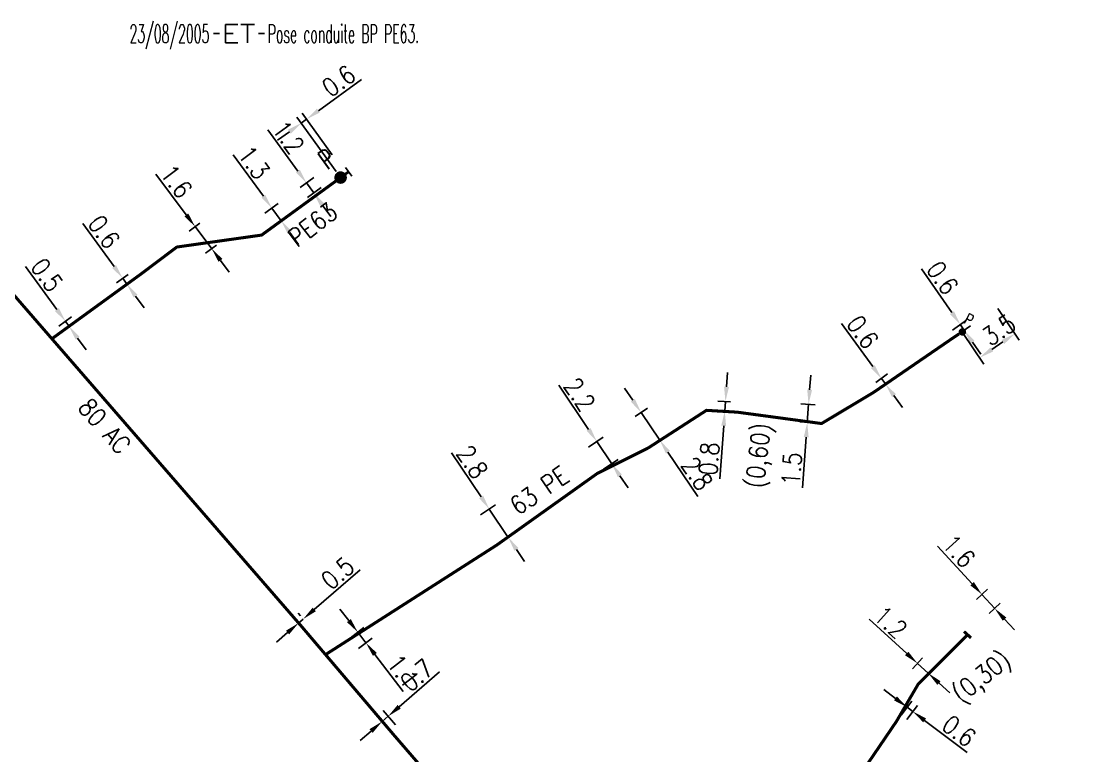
# Model space of a CAD drawing. Header units: millimetres. Extents: x 107995 to 109002, y 120994 to 122000.
# Drawn here: x 108660.1 to 108747, y 121131 to 121191.3 of the extents above; entities that cross this region are included whole.
import ezdxf
from ezdxf.enums import TextEntityAlignment as Align

# ---------------------------------------------------------------- set-up
doc = ezdxf.new("R2010")
doc.units = ezdxf.units.MM
doc.header["$PDMODE"] = 34
doc.linetypes.add('L_25_AP', pattern=[2000, 1000, 1000])
doc.linetypes.add('L_25_PE', pattern=[2000, 1000, 1000])
doc.layers.get('0').update_dxf_attribs({"linetype": 'CONTINUOUS'})
doc.layers.get('DEFPOINTS').update_dxf_attribs({"linetype": 'CONTINUOUS'})
for name, color, linetype in [('L_150', 1, 'CONTINUOUS'), ('L_300', 7, 'CONTINUOUS'), ('L_340', 7, 'CONTINUOUS'), ('L_910', 7, 'CONTINUOUS')]:
    doc.layers.add(name, color=color, linetype=linetype)
doc.styles.add('G_ROMANS', font='ROMANS.SHX', dxfattribs={"width": 0.75})
doc.styles.get("Standard").update_dxf_attribs({"font": 'romans.shx', "width": 0.85})
doc.dimstyles.get("Standard").update_dxf_attribs({"dimtxt": 1.5, "dimasz": 1.2, "dimexe": 0.625, "dimexo": 0.625, "dimgap": 0.25, "dimtad": 1, "dimdec": 1, "dimzin": 0, "dimdsep": 46, "dimtxsty": 'Standard', "dimcen": -0.5, "dimadec": 0, "dimazin": 0, "dimtfac": 1, "dimtdec": 1, "dimtmove": 0, "dimatfit": 3, "dimfxl": 0, "dimtolj": 1, "dimtzin": 0, "dimarcsym": 0})

# ---------------------------------------------------------------- blocks, each defined once
blk = doc.blocks.new('*D6')
at = {"layer": 'DEFPOINTS', "color": 0, "linetype": 'Continuous', "transparency": 16777216}
for p in [(108682.88, 121141.922), (108683.436, 121142.044), (108683.057, 121141.717)]:
    blk.add_point(p, dxfattribs=at)
at = {"layer": 'L_150', "color": 0, "linetype": 'Continuous', "lineweight": -2, "transparency": 16777216}
for p, q in [((108684.167, 121143.033), (108687.94, 121146.292)), ((108682.649, 121142.191), (108682.472, 121142.395)), ((108683.027, 121142.517), (108682.85, 121142.722)), ((108682.88, 121141.922), (108683.259, 121142.249)), ((108681.972, 121141.138), (108681.064, 121140.354))]:
    blk.add_line(p, q, dxfattribs=at)
at = {"layer": 'L_150', "color": 0, "linetype": 'Continuous', "transparency": 16777216}
for points in [[(108684.036, 121143.185), (108684.298, 121142.882), (108683.259, 121142.249)], [(108681.841, 121141.289), (108682.103, 121140.987), (108682.88, 121141.922)]]:
    blk.add_solid(points, dxfattribs=at)
at = {"layer": 'L_150', "color": 0, "linetype": 'Continuous', "transparency": 16777216, "insert": (108686.087, 121146.012), "char_height": 1.5, "attachment_point": 5, "rotation": 40.8121}
blk.add_mtext('\\A1;0.5', dxfattribs=at)
blk = doc.blocks.new('*D7')
at = {"layer": 'DEFPOINTS', "color": 0, "linetype": 'Continuous', "transparency": 16777216}
for p in [(108689.742, 121133.84), (108690.759, 121132.662), (108691.251, 121133.087)]:
    blk.add_point(p, dxfattribs=at)
at = {"layer": 'L_150', "color": 0, "linetype": 'Continuous', "lineweight": -2, "transparency": 16777216}
for p, q in [((108691.142, 121135.049), (108694.451, 121137.906)), ((108690.35, 121133.135), (108689.334, 121134.313)), ((108689.742, 121133.84), (108690.234, 121134.264)), ((108690.842, 121133.56), (108689.826, 121134.737)), ((108688.834, 121133.055), (108687.926, 121132.271))]:
    blk.add_line(p, q, dxfattribs=at)
at = {"layer": 'L_150', "color": 0, "linetype": 'Continuous', "transparency": 16777216}
for points in [[(108691.012, 121135.2), (108691.273, 121134.897), (108690.234, 121134.264)], [(108688.703, 121133.207), (108688.965, 121132.904), (108689.742, 121133.84)]]:
    blk.add_solid(points, dxfattribs=at)
at = {"layer": 'L_150', "color": 0, "linetype": 'Continuous', "transparency": 16777216, "insert": (108692.597, 121137.626), "char_height": 1.5, "attachment_point": 5, "rotation": 40.8121}
blk.add_mtext('\\A1;0.7', dxfattribs=at)
blk = doc.blocks.new('*D46')
at = {"layer": 'DEFPOINTS', "color": 0, "linetype": 'Continuous', "transparency": 16777216}
for p in [(108732.849, 121135.011), (108731.978, 121133.852), (108732.457, 121133.492)]:
    blk.add_point(p, dxfattribs=at)
at = {"layer": 'L_150', "color": 0, "linetype": 'Continuous', "lineweight": -2, "transparency": 16777216}
for p, q in [((108731.89, 121135.732), (108730.93, 121136.453)), ((108732.353, 121134.352), (108733.224, 121135.511)), ((108732.833, 121133.991), (108733.704, 121135.15)), ((108732.849, 121135.011), (108733.328, 121134.651)), ((108734.288, 121133.93), (108737.782, 121131.303))]:
    blk.add_line(p, q, dxfattribs=at)
at = {"layer": 'L_150', "color": 0, "linetype": 'Continuous', "transparency": 16777216}
for points in [[(108732.01, 121135.892), (108731.769, 121135.572), (108732.849, 121135.011)], [(108734.408, 121134.09), (108734.168, 121133.77), (108733.328, 121134.651)]]:
    blk.add_solid(points, dxfattribs=at)
at = {"layer": 'L_150', "color": 0, "linetype": 'Continuous', "transparency": 16777216, "insert": (108737.115, 121133.055), "char_height": 1.5, "attachment_point": 5, "rotation": 323.06922}
blk.add_mtext('\\A1;0.6', dxfattribs=at)
blk = doc.blocks.new('*D47')
at = {"layer": 'DEFPOINTS', "color": 0, "linetype": 'Continuous', "transparency": 16777216}
for p in [(108732.867, 121137.701), (108734.584, 121137.8), (108733.752, 121136.891)]:
    blk.add_point(p, dxfattribs=at)
at = {"layer": 'L_150', "color": 0, "linetype": 'Continuous', "lineweight": -2, "transparency": 16777216}
for p, q in [((108732.813, 121139.421), (108729.723, 121142.249)), ((108733.288, 121138.162), (108734.12, 121139.072)), ((108734.584, 121137.8), (108733.698, 121138.61)), ((108734.174, 121137.352), (108735.006, 121138.261)), ((108735.469, 121136.99), (108736.354, 121136.18))]:
    blk.add_line(p, q, dxfattribs=at)
at = {"layer": 'L_150', "color": 0, "linetype": 'Continuous', "transparency": 16777216}
for points in [[(108732.948, 121139.568), (108732.678, 121139.273), (108733.698, 121138.61)], [(108735.604, 121137.138), (108735.334, 121136.843), (108734.584, 121137.8)]]:
    blk.add_solid(points, dxfattribs=at)
at = {"layer": 'L_150', "color": 0, "linetype": 'Continuous', "transparency": 16777216, "insert": (108731.5, 121141.977), "char_height": 1.5, "attachment_point": 5, "rotation": 317.53951}
blk.add_mtext('\\A1;1.2', dxfattribs=at)
blk = doc.blocks.new('*D48')
at = {"layer": 'DEFPOINTS', "color": 0, "linetype": 'Continuous', "transparency": 16777216}
for p in [(108738.089, 121143.436), (108740.041, 121143.121), (108739.136, 121142.293)]:
    blk.add_point(p, dxfattribs=at)
at = {"layer": 'L_150', "color": 0, "linetype": 'Continuous', "lineweight": -2, "transparency": 16777216}
for p, q in [((108738.184, 121145.15), (108735.356, 121148.24)), ((108738.55, 121143.858), (108739.456, 121144.687)), ((108740.041, 121143.121), (108738.995, 121144.265)), ((108739.597, 121142.715), (108740.502, 121143.543)), ((108740.852, 121142.236), (108741.662, 121141.351))]:
    blk.add_line(p, q, dxfattribs=at)
at = {"layer": 'L_150', "color": 0, "linetype": 'Continuous', "transparency": 16777216}
for points in [[(108738.332, 121145.285), (108738.037, 121145.015), (108738.995, 121144.265)], [(108740.999, 121142.371), (108740.704, 121142.101), (108740.041, 121143.121)]]:
    blk.add_solid(points, dxfattribs=at)
at = {"layer": 'L_150', "color": 0, "linetype": 'Continuous', "transparency": 16777216, "insert": (108737.102, 121147.812), "char_height": 1.5, "attachment_point": 5, "rotation": 312.4732}
blk.add_mtext('\\A1;1.6', dxfattribs=at)
blk = doc.blocks.new('*D49')
at = {"layer": 'DEFPOINTS', "color": 0, "linetype": 'Continuous', "transparency": 16777216}
for p in [(108687.741, 121141.166), (108686.63, 121140.31), (108687.3, 121139.439)]:
    blk.add_point(p, dxfattribs=at)
at = {"layer": 'L_150', "color": 0, "linetype": 'Continuous', "lineweight": -2, "transparency": 16777216}
for p, q in [((108687.01, 121142.117), (108686.278, 121143.068)), ((108687.125, 121140.691), (108688.237, 121141.547)), ((108687.741, 121141.166), (108688.412, 121140.294)), ((108687.796, 121139.82), (108688.908, 121140.676)), ((108689.144, 121139.343), (108691.477, 121136.312))]:
    blk.add_line(p, q, dxfattribs=at)
at = {"layer": 'L_150', "color": 0, "linetype": 'Continuous', "transparency": 16777216}
for points in [[(108687.168, 121142.239), (108686.851, 121141.995), (108687.741, 121141.166)], [(108689.303, 121139.465), (108688.986, 121139.221), (108688.412, 121140.294)]]:
    blk.add_solid(points, dxfattribs=at)
at = {"layer": 'L_150', "color": 0, "linetype": 'Continuous', "transparency": 16777216, "insert": (108691.469, 121137.962), "char_height": 1.5, "attachment_point": 5, "rotation": 307.58399}
blk.add_mtext('\\A1;1.1', dxfattribs=at)
blk = doc.blocks.new('*D50')
at = {"layer": 'DEFPOINTS', "color": 0, "linetype": 'Continuous', "transparency": 16777216}
for p in [(108697.31, 121150.456), (108700.097, 121148.954), (108698.871, 121148.131)]:
    blk.add_point(p, dxfattribs=at)
at = {"layer": 'L_150', "color": 0, "linetype": 'Continuous', "lineweight": -2, "transparency": 16777216}
for p, q in [((108697.866, 121152.275), (108695.429, 121155.904)), ((108697.829, 121150.804), (108699.054, 121151.627)), ((108700.097, 121148.954), (108698.535, 121151.279)), ((108699.39, 121148.48), (108700.615, 121149.303)), ((108700.766, 121147.958), (108701.435, 121146.962))]:
    blk.add_line(p, q, dxfattribs=at)
at = {"layer": 'L_150', "color": 0, "linetype": 'Continuous', "transparency": 16777216}
for points in [[(108698.032, 121152.386), (108697.7, 121152.163), (108698.535, 121151.279)], [(108700.932, 121148.07), (108700.6, 121147.847), (108700.097, 121148.954)]]:
    blk.add_solid(points, dxfattribs=at)
at = {"layer": 'L_150', "color": 0, "linetype": 'Continuous', "transparency": 16777216, "insert": (108697.143, 121155.145), "char_height": 1.5, "attachment_point": 5, "rotation": 303.88547}
blk.add_mtext('\\A1;2.8', dxfattribs=at)
blk = doc.blocks.new('*D51')
at = {"layer": 'DEFPOINTS', "color": 0, "linetype": 'Continuous', "transparency": 16777216}
for p in [(108706.171, 121156.019), (108708.594, 121155.002), (108707.403, 121154.197)]:
    blk.add_point(p, dxfattribs=at)
at = {"layer": 'L_150', "color": 0, "linetype": 'Continuous', "lineweight": -2, "transparency": 16777216}
for p, q in [((108706.69, 121157.819), (108704.241, 121161.44)), ((108706.689, 121156.37), (108707.88, 121157.175)), ((108708.594, 121155.002), (108707.362, 121156.825)), ((108707.921, 121154.547), (108709.112, 121155.352)), ((108709.266, 121154.008), (108709.938, 121153.014))]:
    blk.add_line(p, q, dxfattribs=at)
at = {"layer": 'L_150', "color": 0, "linetype": 'Continuous', "transparency": 16777216}
for points in [[(108706.855, 121157.931), (108706.524, 121157.707), (108707.362, 121156.825)], [(108709.432, 121154.12), (108709.1, 121153.896), (108708.594, 121155.002)]]:
    blk.add_solid(points, dxfattribs=at)
at = {"layer": 'L_150', "color": 0, "linetype": 'Continuous', "transparency": 16777216, "insert": (108705.958, 121160.687), "char_height": 1.5, "attachment_point": 5, "rotation": 304.0635}
blk.add_mtext('\\A1;2.2', dxfattribs=at)
blk = doc.blocks.new('*D52')
at = {"layer": 'DEFPOINTS', "color": 0, "linetype": 'Continuous', "transparency": 16777216}
for p in [(108710.002, 121158.537), (108712.539, 121156.932), (108711.542, 121156.259)]:
    blk.add_point(p, dxfattribs=at)
at = {"layer": 'L_150', "color": 0, "linetype": 'Continuous', "lineweight": -2, "transparency": 16777216}
for p, q in [((108710.327, 121160.205), (108709.655, 121161.199)), ((108710.52, 121158.887), (108711.517, 121159.561)), ((108710.999, 121159.211), (108712.539, 121156.932)), ((108712.06, 121156.609), (108713.057, 121157.282)), ((108713.211, 121155.938), (108715.659, 121152.316))]:
    blk.add_line(p, q, dxfattribs=at)
at = {"layer": 'L_150', "color": 0, "linetype": 'Continuous', "transparency": 16777216}
for points in [[(108710.493, 121160.317), (108710.162, 121160.093), (108710.999, 121159.211)], [(108713.377, 121156.05), (108713.045, 121155.826), (108712.539, 121156.932)]]:
    blk.add_solid(points, dxfattribs=at)
at = {"layer": 'L_150', "color": 0, "linetype": 'Continuous', "transparency": 16777216, "insert": (108715.599, 121154.19), "char_height": 1.5, "attachment_point": 5, "rotation": 304.051}
blk.add_mtext('\\A1;2.8', dxfattribs=at)
blk = doc.blocks.new('*D53')
at = {"layer": 'DEFPOINTS', "color": 0, "linetype": 'Continuous', "transparency": 16777216}
for p in [(108717.874, 121159.304), (108718.961, 121160.028), (108718.903, 121159.23)]:
    blk.add_point(p, dxfattribs=at)
at = {"layer": 'L_150', "color": 0, "linetype": 'Continuous', "lineweight": -2, "transparency": 16777216}
for p, q in [((108718.018, 121161.299), (108718.104, 121162.496)), ((108718.337, 121160.073), (108717.308, 121160.147)), ((108718.28, 121159.275), (108717.25, 121159.349)), ((108717.931, 121160.102), (108717.874, 121159.304)), ((108717.787, 121158.107), (108717.472, 121153.747))]:
    blk.add_line(p, q, dxfattribs=at)
at = {"layer": 'L_150', "color": 0, "linetype": 'Continuous', "transparency": 16777216}
for points in [[(108717.818, 121161.313), (108718.217, 121161.285), (108717.931, 121160.102)], [(108717.588, 121158.122), (108717.987, 121158.093), (108717.874, 121159.304)]]:
    blk.add_solid(points, dxfattribs=at)
at = {"layer": 'L_150', "color": 0, "linetype": 'Continuous', "transparency": 16777216, "insert": (108716.589, 121155.401), "char_height": 1.5, "attachment_point": 5, "rotation": 85.86849}
blk.add_mtext('\\A1;0.8', dxfattribs=at)
blk = doc.blocks.new('*D54')
at = {"layer": 'DEFPOINTS', "color": 0, "linetype": 'Continuous', "transparency": 16777216}
for p in [(108725.932, 121159.793), (108724.649, 121158.382), (108725.824, 121158.297)]:
    blk.add_point(p, dxfattribs=at)
at = {"layer": 'L_150', "color": 0, "linetype": 'Continuous', "lineweight": -2, "transparency": 16777216}
for p, q in [((108724.844, 121161.075), (108724.93, 121162.272)), ((108725.308, 121159.838), (108724.134, 121159.923)), ((108724.757, 121159.878), (108724.649, 121158.382)), ((108725.2, 121158.342), (108724.026, 121158.427)), ((108724.563, 121157.185), (108724.261, 121153.007))]:
    blk.add_line(p, q, dxfattribs=at)
at = {"layer": 'L_150', "color": 0, "linetype": 'Continuous', "transparency": 16777216}
for points in [[(108724.644, 121161.089), (108725.043, 121161.06), (108724.757, 121159.878)], [(108724.363, 121157.199), (108724.762, 121157.171), (108724.649, 121158.382)]]:
    blk.add_solid(points, dxfattribs=at)
at = {"layer": 'L_150', "color": 0, "linetype": 'Continuous', "transparency": 16777216, "insert": (108723.371, 121154.569), "char_height": 1.5, "attachment_point": 5, "rotation": 85.86849}
blk.add_mtext('\\A1;1.5', dxfattribs=at)
blk = doc.blocks.new('*D55')
at = {"layer": 'DEFPOINTS', "color": 0, "linetype": 'Continuous', "transparency": 16777216}
for p in [(108729.769, 121161.298), (108731.062, 121161.558), (108730.093, 121160.853)]:
    blk.add_point(p, dxfattribs=at)
at = {"layer": 'L_150', "color": 0, "linetype": 'Continuous', "lineweight": -2, "transparency": 16777216}
for p, q in [((108730.033, 121162.973), (108727.462, 121166.509)), ((108730.275, 121161.665), (108731.244, 121162.37)), ((108730.598, 121161.221), (108731.568, 121161.925)), ((108731.062, 121161.558), (108730.739, 121162.003)), ((108731.768, 121160.587), (108732.474, 121159.617))]:
    blk.add_line(p, q, dxfattribs=at)
at = {"layer": 'L_150', "color": 0, "linetype": 'Continuous', "transparency": 16777216}
for points in [[(108730.195, 121163.091), (108729.871, 121162.856), (108730.739, 121162.003)], [(108731.93, 121160.705), (108731.606, 121160.47), (108731.062, 121161.558)]]:
    blk.add_solid(points, dxfattribs=at)
at = {"layer": 'L_150', "color": 0, "linetype": 'Continuous', "transparency": 16777216, "insert": (108729.204, 121165.814), "char_height": 1.5, "attachment_point": 5, "rotation": 306.02214}
blk.add_mtext('\\A1;0.6', dxfattribs=at)
blk = doc.blocks.new('*D56')
at = {"layer": 'DEFPOINTS', "color": 0, "linetype": 'Continuous', "transparency": 16777216}
for p in [(108736.07, 121165.617), (108737.533, 121165.968), (108736.385, 121165.166)]:
    blk.add_point(p, dxfattribs=at)
at = {"layer": 'L_150', "color": 0, "linetype": 'Continuous', "lineweight": -2, "transparency": 16777216}
for p, q in [((108736.532, 121167.403), (108734.03, 121170.987)), ((108736.583, 121165.975), (108737.731, 121166.777)), ((108736.898, 121165.524), (108738.046, 121166.326)), ((108737.533, 121165.968), (108737.219, 121166.419)), ((108738.22, 121164.984), (108738.907, 121164))]:
    blk.add_line(p, q, dxfattribs=at)
at = {"layer": 'L_150', "color": 0, "linetype": 'Continuous', "transparency": 16777216}
for points in [[(108736.696, 121167.517), (108736.368, 121167.288), (108737.219, 121166.419)], [(108738.384, 121165.098), (108738.056, 121164.869), (108737.533, 121165.968)]]:
    blk.add_solid(points, dxfattribs=at)
at = {"layer": 'L_150', "color": 0, "linetype": 'Continuous', "transparency": 16777216, "insert": (108735.757, 121170.259), "char_height": 1.5, "attachment_point": 5, "rotation": 304.91757}
blk.add_mtext('\\A1;0.6', dxfattribs=at)
blk = doc.blocks.new('*D57')
at = {"layer": 'DEFPOINTS', "color": 0, "linetype": 'Continuous', "transparency": 16777216}
for p in [(108739.953, 121168.25), (108737.056, 121166.286), (108738.809, 121163.702)]:
    blk.add_point(p, dxfattribs=at)
at = {"layer": 'L_300', "color": 0, "linetype": 'Continuous', "lineweight": -2, "transparency": 16777216}
for p, q in [((108740.304, 121167.733), (108742.056, 121165.149)), ((108737.407, 121165.769), (108739.159, 121163.184)), ((108740.712, 121164.993), (108739.802, 121164.375))]:
    blk.add_line(p, q, dxfattribs=at)
at = {"layer": 'L_300', "color": 0, "linetype": 'Continuous', "transparency": 16777216}
for points in [[(108740.6, 121165.158), (108740.824, 121164.827), (108741.705, 121165.666)], [(108739.69, 121164.541), (108739.914, 121164.21), (108738.809, 121163.702)]]:
    blk.add_solid(points, dxfattribs=at)
at = {"layer": 'L_300', "color": 0, "linetype": 'Continuous', "transparency": 16777216, "insert": (108740.389, 121165.981), "char_height": 1.5, "attachment_point": 5, "rotation": 34.1436}
blk.add_mtext('\\A1;3.5', dxfattribs=at)
blk = doc.blocks.new('L_300_12')
at = {"color": 0, "linetype": 'Continuous', "const_width": 0.497, "flags": 128}
blk.add_lwpolyline([(-0.21, 0, 1), (0.293, 0, 1)], format="xyb", close=True, dxfattribs=at)
at = {"color": 0, "linetype": 'Continuous', "style": 'G_ROMANS', "width": 0.75}
blk.add_text('P', height=1.5, dxfattribs=at).set_placement((0.042, 1.853), align=Align.MIDDLE)
at = {"color": 0, "linetype": 'Continuous', "style": 'G_ROMANS', "width": 0.75, "flags": 3}
for tag, p in [('DEF_LEG', (0, -10)), ('DEF_COUP', (0, -12.5)), ('DEF_TYPE', (0, -15))]:
    blk.add_attdef(tag, text='', height=1.2, dxfattribs=at).set_placement(p, align=Align.MIDDLE)
blk = doc.blocks.new('*D144')
at = {"layer": 'DEFPOINTS', "color": 0, "linetype": 'Continuous', "transparency": 16777216}
for p in [(108664.03, 121166.279), (108662.686, 121165.919), (108662.979, 121165.516)]:
    blk.add_point(p, dxfattribs=at)
at = {"layer": 'L_150', "color": 0, "linetype": 'Continuous', "lineweight": -2, "transparency": 16777216}
for p, q in [((108663.031, 121167.654), (108660.461, 121171.19)), ((108663.191, 121166.286), (108664.242, 121167.05)), ((108663.485, 121165.883), (108664.536, 121166.647)), ((108664.03, 121166.279), (108663.737, 121166.683)), ((108664.736, 121165.309), (108665.441, 121164.338))]:
    blk.add_line(p, q, dxfattribs=at)
at = {"layer": 'L_150', "color": 0, "linetype": 'Continuous', "transparency": 16777216}
for points in [[(108663.193, 121167.771), (108662.87, 121167.536), (108663.737, 121166.683)], [(108664.897, 121165.426), (108664.574, 121165.191), (108664.03, 121166.279)]]:
    blk.add_solid(points, dxfattribs=at)
at = {"layer": 'L_150', "color": 0, "linetype": 'Continuous', "transparency": 16777216, "insert": (108662.202, 121170.495), "char_height": 1.5, "attachment_point": 5, "rotation": 306.00927}
blk.add_mtext('\\A1;0.5', dxfattribs=at)
blk = doc.blocks.new('*D145')
at = {"layer": 'DEFPOINTS', "color": 0, "linetype": 'Continuous', "transparency": 16777216}
for p in [(108669.384, 121170.91), (108668.788, 121169.737), (108669.736, 121170.426)]:
    blk.add_point(p, dxfattribs=at)
at = {"layer": 'L_150', "color": 0, "linetype": 'Continuous', "lineweight": -2, "transparency": 16777216}
for p, q in [((108667.731, 121171.192), (108665.161, 121174.728)), ((108668.879, 121170.542), (108667.931, 121169.854)), ((108669.23, 121170.059), (108668.282, 121169.37)), ((108668.788, 121169.737), (108668.436, 121170.221)), ((108669.493, 121168.767), (108670.199, 121167.796))]:
    blk.add_line(p, q, dxfattribs=at)
at = {"layer": 'L_150', "color": 0, "linetype": 'Continuous', "transparency": 16777216}
for points in [[(108667.892, 121171.309), (108667.569, 121171.074), (108668.436, 121170.221)], [(108669.655, 121168.884), (108669.331, 121168.649), (108668.788, 121169.737)]]:
    blk.add_solid(points, dxfattribs=at)
at = {"layer": 'L_150', "color": 0, "linetype": 'Continuous', "transparency": 16777216, "insert": (108666.902, 121174.033), "char_height": 1.5, "attachment_point": 5, "rotation": 306.00927}
blk.add_mtext('\\A1;0.6', dxfattribs=at)
blk = doc.blocks.new('L_340_07')
at = {"color": 0, "linetype": 'Continuous', "const_width": 0.25, "flags": 128}
blk.add_lwpolyline([(0, 0), (1.25, 0)], dxfattribs=at)
at = {"color": 0, "linetype": 'Continuous', "flags": 128}
blk.add_lwpolyline([(1.25, -0.5), (1.25, 0.5)], dxfattribs=at)
at = {"color": 0, "linetype": 'Continuous', "style": 'G_ROMANS', "width": 0.75, "flags": 3}
for tag, p in [('DEF_LEG', (0.723, -3.465)), ('DEF_COUP', (0.723, -5.965)), ('DEF_TYPE', (0.723, -8.465))]:
    blk.add_attdef(tag, text='', height=1.2, dxfattribs=at).set_placement(p, align=Align.MIDDLE)
blk = doc.blocks.new('GIS_MODF')
at = {"color": 0, "linetype": 'Continuous', "flags": 128}
for points in [[(-2.176, -0.014), (-1.676, -0.014)], [(1.519, -0.014), (2.019, -0.014)]]:
    blk.add_lwpolyline(points, dxfattribs=at)
at = {"color": 0, "linetype": 'Continuous', "width": 0.5}
blk.add_attdef('DATE', text='', height=1.5, dxfattribs=at).set_placement((-2.502, -0.798), align=Align.RIGHT)
at = {"color": 0, "linetype": 'Continuous', "width": 1.771291}
blk.add_attdef('USER', text='', height=1.5, dxfattribs=at).set_placement((-1.507, -0.798), (1.276, -0.798), align=Align.FIT)
at = {"color": 0, "linetype": 'Continuous', "width": 0.5}
blk.add_attdef('DESC', (2.289, -0.798), '', height=1.5, dxfattribs=at)
blk = doc.blocks.new('*D146')
at = {"layer": 'DEFPOINTS', "color": 0, "linetype": 'Continuous', "transparency": 16777216}
for p in [(108684.644, 121178.867), (108685.241, 121178.045), (108684.12, 121177.23)]:
    blk.add_point(p, dxfattribs=at)
at = {"layer": 'L_150', "color": 0, "linetype": 'Continuous', "lineweight": -2, "transparency": 16777216}
for p, q in [((108682.817, 121179.024), (108680.356, 121182.413)), ((108684.138, 121178.5), (108683.017, 121177.685)), ((108684.12, 121177.23), (108683.522, 121178.053)), ((108684.735, 121177.677), (108683.614, 121176.863)), ((108684.825, 121176.259), (108685.53, 121175.288))]:
    blk.add_line(p, q, dxfattribs=at)
at = {"layer": 'L_150', "color": 0, "linetype": 'Continuous', "transparency": 16777216}
for points in [[(108682.979, 121179.141), (108682.655, 121178.906), (108683.522, 121178.053)], [(108684.987, 121176.377), (108684.663, 121176.142), (108684.12, 121177.23)]]:
    blk.add_solid(points, dxfattribs=at)
at = {"layer": 'L_150', "color": 0, "linetype": 'Continuous', "transparency": 16777216, "insert": (108682.043, 121181.792), "char_height": 1.5, "attachment_point": 5, "rotation": 305.98787}
blk.add_mtext('\\A1;1.2', dxfattribs=at)
blk = doc.blocks.new('*D147')
at = {"layer": 'DEFPOINTS', "color": 0, "linetype": 'Continuous', "transparency": 16777216}
for p in [(108683.09, 121182.956), (108686.008, 121179.861), (108686.329, 121178.489)]:
    blk.add_point(p, dxfattribs=at)
at = {"layer": 'L_340', "color": 0, "linetype": 'Continuous', "lineweight": -2, "transparency": 16777216}
for p, q in [((108684.503, 121183.981), (108688.042, 121186.547)), ((108685.641, 121180.367), (108683.165, 121183.782)), ((108685.962, 121178.995), (108682.723, 121183.462)), ((108683.09, 121182.956), (108683.532, 121183.276)), ((108682.119, 121182.251), (108681.147, 121181.547))]:
    blk.add_line(p, q, dxfattribs=at)
at = {"layer": 'L_340', "color": 0, "linetype": 'Continuous', "transparency": 16777216}
for points in [[(108684.386, 121184.143), (108684.62, 121183.819), (108683.532, 121183.276)], [(108682.001, 121182.413), (108682.236, 121182.089), (108683.09, 121182.956)]]:
    blk.add_solid(points, dxfattribs=at)
at = {"layer": 'L_340', "color": 0, "linetype": 'Continuous', "transparency": 16777216, "insert": (108686.171, 121186.426), "char_height": 1.5, "attachment_point": 5, "rotation": 35.952}
blk.add_mtext('\\A1;0.6', dxfattribs=at)
blk = doc.blocks.new('*D148')
at = {"layer": 'DEFPOINTS', "color": 0, "linetype": 'Continuous', "transparency": 16777216}
for p in [(108679.594, 121175.188), (108681.453, 121174.94), (108680.355, 121174.141)]:
    blk.add_point(p, dxfattribs=at)
at = {"layer": 'L_150', "color": 0, "linetype": 'Continuous', "lineweight": -2, "transparency": 16777216}
for p, q in [((108679.985, 121176.957), (108677.52, 121180.344)), ((108680.099, 121175.555), (108681.196, 121176.354)), ((108681.453, 121174.94), (108680.691, 121175.986)), ((108680.861, 121174.509), (108681.958, 121175.308)), ((108682.159, 121173.97), (108682.865, 121172.999))]:
    blk.add_line(p, q, dxfattribs=at)
at = {"layer": 'L_150', "color": 0, "linetype": 'Continuous', "transparency": 16777216}
for points in [[(108680.147, 121177.074), (108679.823, 121176.839), (108680.691, 121175.986)], [(108682.321, 121174.087), (108681.997, 121173.852), (108681.453, 121174.94)]]:
    blk.add_solid(points, dxfattribs=at)
at = {"layer": 'L_150', "color": 0, "linetype": 'Continuous', "transparency": 16777216, "insert": (108679.208, 121179.724), "char_height": 1.5, "attachment_point": 5, "rotation": 306.0494}
blk.add_mtext('\\A1;1.3', dxfattribs=at)
blk = doc.blocks.new('*D149')
at = {"layer": 'DEFPOINTS', "color": 0, "linetype": 'Continuous', "transparency": 16777216}
for p in [(108675.268, 121175.135), (108676.635, 121173.316), (108675.745, 121172.648)]:
    blk.add_point(p, dxfattribs=at)
at = {"layer": 'L_150', "color": 0, "linetype": 'Continuous', "lineweight": -2, "transparency": 16777216}
for p, q in [((108673.659, 121175.426), (108671.143, 121178.776)), ((108674.769, 121174.759), (108673.88, 121174.092)), ((108675.745, 121172.648), (108674.379, 121174.467)), ((108676.135, 121172.941), (108675.246, 121172.273)), ((108676.466, 121171.689), (108677.187, 121170.729))]:
    blk.add_line(p, q, dxfattribs=at)
at = {"layer": 'L_150', "color": 0, "linetype": 'Continuous', "transparency": 16777216}
for points in [[(108673.819, 121175.546), (108673.499, 121175.306), (108674.379, 121174.467)], [(108676.626, 121171.809), (108676.306, 121171.569), (108675.745, 121172.648)]]:
    blk.add_solid(points, dxfattribs=at)
at = {"layer": 'L_150', "color": 0, "linetype": 'Continuous', "transparency": 16777216, "insert": (108672.84, 121178.181), "char_height": 1.5, "attachment_point": 5, "rotation": 306.9138}
blk.add_mtext('\\A1;1.6', dxfattribs=at)

msp = doc.modelspace()

# ---------------------------------------------------------------- linework, layer by layer
at = {"layer": 'L_150', "linetype": 'L_25_AP', "const_width": 0.25, "flags": 128}
msp.add_lwpolyline([(108866.928, 121011.999), (108864.866, 121011.534), (108849.431, 121009.767), (108836.036, 121012.114), (108825.339, 121017.85), (108815.506, 121024.168), (108799.464, 121034.22), (108782.166, 121045.489), (108764.675, 121056.653), (108756.974, 121062.125), (108749.333, 121067.715), (108745.163, 121071.068), (108739.556, 121076.93), (108729.546, 121087.949), (108726.42, 121091.36), (108715.018, 121104.581), (108690.759, 121132.662), (108683.057, 121141.717), (108656.685, 121172.093), (108650.376, 121182.42), (108650.182, 121183.133), (108649.812, 121184.497)], dxfattribs=at)
at = {"layer": 'L_150', "linetype": 'L_25_PE', "const_width": 0.25, "flags": 128}
for points in [[(108662.621, 121165.256), (108669.876, 121170.528), (108672.882, 121172.787), (108679.844, 121173.769), (108686.295, 121178.464)], [(108737.111, 121165.658), (108736.385, 121165.166), (108730.093, 121160.853), (108725.824, 121158.297), (108718.903, 121159.23), (108716.371, 121159.381), (108711.605, 121156.302), (108707.403, 121154.197), (108699.167, 121148.33), (108685.091, 121139.326)], [(108737.809, 121140.961), (108733.752, 121136.891), (108731.978, 121133.852), (108721.338, 121118.2), (108712.092, 121110.186)], [(108738.1, 121140.699), (108737.518, 121141.224)]]:
    msp.add_lwpolyline(points, dxfattribs=at)

# ---------------------------------------------------------------- block references
at = {"layer": 'L_300'}
for p, xscale, yscale, zscale, rotation in [((108686.295, 121178.464), 1.029275596358261, 1.029275596358261, 1.029275596358261, 35.89865583943576), ((108737.365, 121165.831), 0.614062894400506, 0.614062894400506, 0.614062894400506, 331.722310726686)]:
    msp.add_blockref('L_300_12', p, dxfattribs=dict(at, xscale=xscale, yscale=yscale, zscale=zscale, rotation=rotation))
at = {"layer": 'L_340', "xscale": 0.8838695611558877, "yscale": 0.8838695611558877, "zscale": 0.8838695611558877, "rotation": 35.87833083921517}
msp.add_blockref('L_340_07', (108686.098, 121178.322), dxfattribs=at)
at = {"layer": 'L_910'}
ref = msp.add_blockref('GIS_MODF', (108678.056, 121190.341), dxfattribs=at)
ref.add_attrib('DATE', '23/08/2005', dxfattribs={"layer": '0', "color": 0, "linetype": 'Continuous', "height": 1.5, "width": 0.5}).set_placement((108675.554, 121189.543), align=Align.RIGHT)
ref.add_attrib('USER', 'ET', dxfattribs={"layer": '0', "color": 0, "linetype": 'Continuous', "height": 1.5, "width": 1.14613}).set_placement((108676.549, 121189.543), (108679.332, 121189.543), align=Align.FIT)
ref.add_attrib('DESC', 'Pose conduite BP PE63.', (108680.345, 121189.543), dxfattribs={"layer": '0', "color": 0, "linetype": 'Continuous', "height": 1.5, "width": 0.5})

# ---------------------------------------------------------------- texts
at = {"layer": 'L_150', "linetype": 'Continuous', "width": 0.85}
msp.add_text('PE63', height=1.5, rotation=37.424, dxfattribs=at).set_placement((108682.766, 121172.71))
at = {"layer": 'L_150', "linetype": 'Continuous', "char_height": 1.5, "attachment_point": 1}
for s, insert, width, rotation in [('80 AC', (108665.796, 121160.532), 17.3995, 311.49035), ('(0,60)', (108719.544, 121153.097), 7.9015, 83.32376), ('63 PE', (108700.059, 121151.953), 11.5997, 34.25564), ('(0,30)', (108736.368, 121136.464), 11.47296, 38.43139)]:
    msp.add_mtext(s, dxfattribs=dict(at, insert=insert, width=width, rotation=rotation))

# ---------------------------------------------------------------- dimensions: what is measured, and where the dimension line sits
at = {"layer": 'L_150', "linetype": 'Continuous'}
for base, p1, p2, angle, text, picture, middle in [((108684.12, 121177.23), (108684.644, 121178.867), (108685.241, 121178.045), 305.98787, '1.2', '*D146', (108681.234, 121181.204)), ((108675.745, 121172.648), (108675.268, 121175.135), (108676.635, 121173.316), 306.9138, '1.6', '*D149', (108672.04, 121177.581))]:
    dim = msp.add_linear_dim(base=base, p1=p1, p2=p2, angle=angle, text=text, dimstyle='Standard', dxfattribs=at)
    dim.commit()
    dim.dimension.update_dxf_attribs({"geometry": picture, "text_midpoint": middle, "dimtype": 161})
for base, p1, p2, angle, picture, middle in [((108681.453, 121174.94), (108679.594, 121175.188), (108680.355, 121174.141), 306.0494, '*D148', (108678.399, 121179.135)), ((108668.788, 121169.737), (108669.384, 121170.91), (108669.736, 121170.426), 306.00927, '*D145', (108666.093, 121173.445)), ((108664.03, 121166.279), (108662.686, 121165.919), (108662.979, 121165.516), 306.00927, '*D144', (108661.394, 121169.907))]:
    dim = msp.add_linear_dim(base=base, p1=p1, p2=p2, angle=angle, dimstyle='Standard', dxfattribs=at)
    dim.commit()
    dim.dimension.update_dxf_attribs({"geometry": picture, "text_midpoint": middle, "dimtype": 161})
for base, p1, p2, angle, picture, middle in [((108737.5334371, 121165.9678877), (108736.0702205, 121165.6172175), (108736.385039, 121165.1662305), 304.9175687, '*D56', (108734.9372064, 121169.6870664)), ((108731.062, 121161.558), (108729.769, 121161.298), (108730.093, 121160.853), 306.02214, '*D55', (108728.395, 121165.226)), ((108708.594, 121155.002), (108706.171, 121156.019), (108707.403, 121154.197), 304.0635, '*D51', (108705.129, 121160.126)), ((108717.874, 121159.304), (108718.961, 121160.028), (108718.903, 121159.23), 265.86849, '*D53', (108717.587, 121155.329)), ((108724.649, 121158.382), (108725.932, 121159.793), (108725.824, 121158.297), 265.86849, '*D54', (108724.369, 121154.497)), ((108712.539, 121156.932), (108710.002, 121158.537), (108711.542, 121156.259), 304.051, '*D52', (108714.771, 121153.63)), ((108700.097, 121148.954), (108697.31, 121150.456), (108698.871, 121148.131), 303.88547, '*D50', (108696.313, 121154.587)), ((108740.04129, 121143.1212695), (108738.0894, 121143.4358), (108739.1360301, 121142.2925304), 312.4731968, '*D48', (108736.3648209, 121147.1372016)), ((108682.88, 121141.922), (108683.436, 121142.044), (108683.057, 121141.717), 220.8121, '*D6', (108686.74, 121145.255)), ((108734.584, 121137.8), (108732.867, 121137.701), (108733.752, 121136.891), 317.53951, '*D47', (108730.825, 121141.24)), ((108687.741, 121141.166), (108687.3, 121139.439), (108686.63, 121140.31), 127.58399, '*D49', (108690.677, 121137.352)), ((108689.742, 121133.84), (108691.251, 121133.087), (108690.759, 121132.662), 220.8121, '*D7', (108693.251, 121136.869)), ((108732.849, 121135.011), (108732.457, 121133.492), (108731.978, 121133.852), 143.06922, '*D46', (108736.515, 121132.256))]:
    dim = msp.add_linear_dim(base=base, p1=p1, p2=p2, angle=angle, dimstyle='Standard', override={"dimdec": 1}, dxfattribs=at)
    dim.commit()
    dim.dimension.update_dxf_attribs({"geometry": picture, "text_midpoint": middle, "dimtype": 161})
at = {"layer": 'L_300', "linetype": 'Continuous'}
dim = msp.add_linear_dim(base=(108738.809, 121163.702), p1=(108739.953, 121168.25), p2=(108737.056, 121166.286), angle=214.1436, dimstyle='Standard', override={"dimdec": 1}, dxfattribs=at)
dim.commit()
dim.dimension.update_dxf_attribs({"geometry": '*D57', "text_midpoint": (108740.95, 121165.154), "dimtype": 161})
at = {"layer": 'L_340', "linetype": 'Continuous'}
dim = msp.add_linear_dim(base=(108683.09, 121182.956), p1=(108686.008, 121179.861), p2=(108686.329, 121178.489), angle=35.952, text='0.6', dimstyle='Standard', dxfattribs=at)
dim.commit()
dim.dimension.update_dxf_attribs({"geometry": '*D147', "text_midpoint": (108686.758, 121185.616), "dimtype": 160})

doc.saveas('drawing.dxf')
